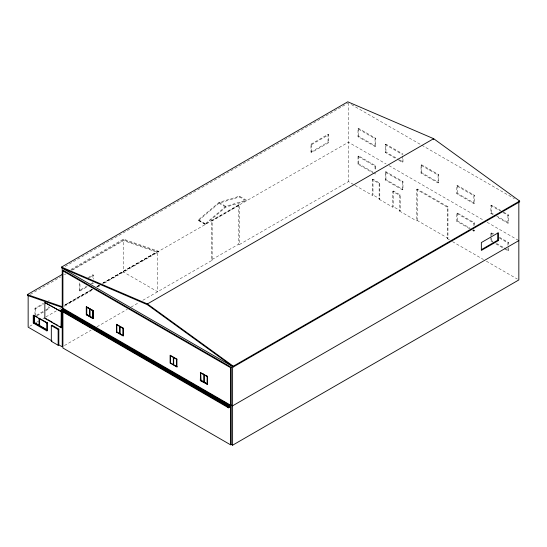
<?xml version="1.0" encoding="UTF-8"?>
<svg xmlns="http://www.w3.org/2000/svg" width="547" height="547" viewBox="0 0 547 547"><rect width="100%" height="100%" fill="white"/><g stroke="black" fill="none" stroke-linecap="round" stroke-linejoin="round"><path stroke-width="0.41" stroke-dasharray="2.73 2.05" d="M205.344 224.461L198.527 220.53L198.527 219.798L218.978 202.431L239.422 196.188L246.232 200.12L246.232 200.913L225.788 207.149L205.344 224.516L205.344 223.73L225.788 206.363L246.232 200.12M198.527 220.53L218.978 203.217L239.422 196.975L246.232 200.913M65.189 266.43L347.721 103.308M70.96 269.418L123.444 239.121L158.322 251.217L158.322 252.003L103.595 283.599M71.096 270.266L123.574 239.969L158.322 252.003M30.372 294.395L60.696 276.891M64.396 274.758L65.872 273.903M72.532 270.061L123.56 240.591L157.639 252.399L157.639 291.742L123.56 272.071L123.56 240.591M310.976 144.196L328.015 134.357L328.699 134.753L328.699 142.623L311.66 152.456L310.976 152.066L310.976 144.196L311.66 144.586L328.699 134.753M34.967 314.566L34.967 308.269L43.575 303.298M87.876 277.726L92.894 274.826L93.578 275.216L93.578 279.155M34.967 308.269L35.651 308.665L43.541 304.111M89.27 277.705L93.578 275.216M310.976 152.066L328.015 142.227L328.699 142.623M358.005 128.853L358.682 128.456L375.721 138.295L375.721 146.165L375.037 146.555L358.005 136.716L358.005 128.853L375.037 138.685L375.721 138.295M36.403 315.311L45.011 310.34M45.729 309.93L48.594 308.269L49.278 308.665L49.278 307.093M79.267 290.566L79.944 290.956L79.944 283.086L79.267 282.696L79.267 290.566L87.158 286.006M90.74 283.941L92.894 282.696M37.087 315.708L44.977 311.147M45.695 310.737L49.278 308.665M79.944 290.956L87.835 286.402M92.142 283.92L93.578 283.086M64.314 305.356L92.402 289.137M96.833 286.58L99.055 285.295M102.747 283.161L158.186 251.155M92.498 289.219L64.443 305.417L92.532 289.281M96.928 286.662L99.882 284.96M102.836 283.25L158.322 251.217M211.477 220.53L238.738 204.79L239.422 205.18L239.422 244.53L238.738 244.133L211.477 259.873L211.477 220.53L212.161 220.92L239.422 205.18M29.634 326.306L33.326 324.166M36.287 322.463L38.509 321.178M42.946 318.614L45.162 317.335M45.9 316.911L56.259 310.928M59.213 309.219L60.696 308.371M64.396 306.231L92.552 289.978M97.674 287.018L99.951 285.705M358.005 136.716L358.682 136.326L375.721 146.165M374.333 173.686L358.005 164.264L358.005 156.394L358.682 155.998L375.721 165.837L375.721 170.555M385.266 144.586L385.943 144.196L402.982 154.028L402.298 154.425L385.266 144.586L385.266 152.456L395.912 158.603M358.005 164.264L358.682 163.868L375.01 173.296M385.266 152.456L385.943 152.066L398.722 159.444M64.443 345.547L91.075 330.176M96.99 326.757L127.314 309.253M131.013 307.12L139.15 302.423M142.849 300.282L212.161 260.269L212.161 220.92M239.422 244.53L348.46 181.577L354.244 184.913M358.005 156.394L375.037 166.226L375.721 165.837M375.037 174.096L375.721 173.707M372.316 179.607L372.992 179.211L379.809 183.149L379.809 198.889L379.133 199.279L379.133 183.539L372.316 179.607L372.316 195.347L372.992 194.951L379.809 198.889M385.266 172.134L385.943 171.737L402.982 181.577L402.982 189.447L402.298 189.836L385.266 179.997L385.266 172.134L402.298 181.966L402.982 181.577M398.749 160.244L402.298 162.295L402.982 161.898L402.982 157.967M379.133 183.539L379.809 183.149M385.266 179.997L385.943 179.607L402.982 189.447M421.04 165.242L421.723 164.852L438.762 174.691L438.762 182.554L438.079 182.951L421.04 173.112L421.04 165.242L438.079 175.081L438.762 174.691M421.04 173.112L421.723 172.722L438.762 182.554M392.76 191.409L393.443 191.019L400.254 194.951L400.254 210.691L399.577 211.087L399.577 195.347L392.76 191.409L392.76 207.149L393.443 206.759L400.254 210.691M429.559 170.165L430.243 169.768M399.577 195.347L400.254 194.951M416.616 189.447L417.293 189.05L447.959 206.759L447.959 238.232L447.282 238.629L447.282 207.149L416.616 189.447L416.616 220.92L417.293 220.53L447.959 238.232M456.82 185.905L457.504 185.508L474.543 195.347L474.543 203.217L473.859 203.607L456.82 193.775L456.82 185.905L473.859 195.737L474.543 195.347M456.82 193.775L457.504 193.378L474.543 203.217M447.282 207.149L447.959 206.759M469.599 228.694L456.82 221.316L456.82 213.446L457.504 213.05L474.543 222.889L474.543 225.248M456.82 221.316L457.504 220.92L470.283 228.297M493.025 214.677L490.898 213.446L490.898 205.576L491.575 205.18L500.806 210.513M456.82 213.446L473.859 223.279L474.543 222.889M490.898 213.446L491.575 213.05L493.709 214.28M472.437 230.328L473.859 231.149L474.543 230.759L474.543 229.186M502.966 212.544L507.937 215.409L508.614 215.019L508.614 222.889L507.937 223.279L496.573 216.721M490.898 236.263L490.898 233.118L491.575 232.728L493.709 233.952M490.898 237.056L490.898 240.988L491.575 240.591L492.997 241.412M499.418 238.034L507.937 242.957L508.614 242.56L508.614 247.285M504.382 248.776L507.937 250.827L508.614 250.43L508.614 248.071M96.969 286.737L99.923 285.035M102.884 283.339L348.46 142.227L386.079 163.943M351.413 104.586L514.412 198.691M503.643 212.147L508.614 215.019M490.898 205.576L500.129 210.903M399.433 159.854L402.982 161.898M496.546 215.921L508.614 222.889M389.026 165.645L483.439 220.154M487.124 222.28L518.836 240.591M499.39 237.234L508.614 242.56M490.898 233.118L493.025 234.348M473.121 229.938L474.543 230.759M496.546 243.463L503.643 247.559M504.355 247.969L508.614 250.43M490.898 240.988L493.025 242.218M495.869 243.859L503.678 248.365M354.969 185.33L372.316 195.347M379.133 199.279L392.76 207.149M399.577 211.087L416.616 220.92M447.282 238.629L449.49 239.907M452.444 241.61L483.432 259.497M486.379 261.199L517.366 279.086M218.978 202.431L225.788 206.363M218.978 203.217L225.788 207.149M198.527 219.798L205.344 223.73M198.732 220.407L205.549 224.345M211.477 259.873L212.161 260.269M48.594 300.399L49.278 300.795M123.444 239.121L123.574 239.969M507.937 215.409L507.937 223.279M507.937 242.957L507.937 245.316M507.937 248.461L507.937 250.827M491.575 205.18L491.575 213.05M491.575 232.728L491.575 237.446M491.575 238.232L491.575 240.591M473.859 195.737L473.859 203.607M473.859 223.279L473.859 225.644M473.859 229.576L473.859 231.149M457.504 185.508L457.504 193.378M457.504 213.05L457.504 220.92M438.079 175.081L438.079 182.951M421.723 164.852L421.723 172.722M417.293 189.05L417.293 220.53M402.298 155.998L402.298 162.295M402.298 181.966L402.298 189.836M393.443 191.019L393.443 206.759M385.943 144.196L385.943 152.066M385.943 171.737L385.943 179.607M375.037 138.685L375.037 146.555M375.037 166.226L375.037 170.951M372.992 179.211L372.992 194.951M358.682 128.456L358.682 136.326M358.682 155.998L358.682 163.868M348.46 102.877L348.46 181.577M328.015 134.357L328.015 142.227M311.66 144.586L311.66 152.456M239.422 196.188L239.422 196.975M238.738 204.79L238.738 244.133M92.894 274.826L92.894 278.758M48.594 306.696L48.594 308.269M35.651 308.665L35.651 314.963"/><path stroke-width="0.82" d="M61.551 267.059L347.783 101.804L433.648 138.685L519.65 201.05L519.65 201.836L233.282 366.996L147.416 304.727L61.551 267.845L61.551 267.059L147.416 303.941L233.282 366.203L233.282 366.996M66.317 311.544L62.912 309.568L62.912 270.888L63.589 270.498L231.244 367.29L231.244 444.41L232.605 445.196L518.836 279.941L518.836 201.248M62.228 307.482L27.487 295.448L27.35 294.601L62.83 274.115M44.847 302.566L61.544 311.811L61.202 327.749L44.847 318.306L44.847 302.566L61.544 311.811M33.264 323.024L33.941 322.634L47.575 330.504L46.892 330.894L33.264 323.024L33.264 315.154L46.892 323.024L47.575 322.634M44.847 318.306L46.611 318.928M60.867 310.238L62.912 309.055L230.56 405.847L228.516 407.03L60.867 310.238L60.867 310.751L228.516 407.816L230.56 406.64M60.867 310.751L62.912 309.568L63.589 309.964L63.589 309.452L61.544 310.628L61.544 311.14M63.589 309.923L63.247 310.122L63.247 309.65L65.182 311.469L63.247 309.964L65.325 311.12M58.823 344.863L58.139 345.26L51.322 341.321L51.322 325.581L52.006 325.192L58.823 329.123L58.823 344.863L62.228 346.832L62.228 268.139L232.605 366.504L232.605 445.196M86.282 306.812L93.236 310.669L93.099 318.621L86.282 314.682L86.282 306.812L93.236 310.669M51.322 325.581L58.139 329.52L58.823 329.123M86.282 314.682L93.236 318.539M51.322 341.321L52.006 340.931L28.15 327.154L28.15 295.681M206.021 375.55L207.457 376.377L207.457 384.247L200.305 380.514L200.64 372.445L200.981 380.514M200.305 380.514L207.457 384.247M207.457 376.377L200.305 372.644M62.912 270.888L230.56 367.68L231.244 367.29M233.282 366.203L519.65 201.05M481.387 249.63L497.715 240.201L498.392 240.591L498.392 232.721L481.353 242.56L481.353 250.43L498.392 240.591M518.836 240.591L232.605 405.847L231.244 405.06M62.912 311.195L62.912 348.008L230.56 444.807L231.244 444.41M224.202 403.276L226.13 404.472L229.877 405.457L227.832 406.64L227.832 407.426M228.516 407.816L228.516 406.243L62.228 310.238C91.103 326.012 119.055 343.345 147.929 359.126C161.338 367.365 174.972 375.235 188.818 382.736C195.402 387.057 202.233 390.975 209.262 394.537C215.819 398.551 222.28 403.194 229.535 405.655M226.417 405.149L227.661 405.163M27.35 294.601L62.228 306.696M65.182 311.154L62.57 310.354M63.589 309.452C117.892 341.294 172.414 372.774 227.155 403.884L228.858 406.045M67.452 312.781L70.406 313.698M62.228 310.552C66.625 312.467 70.597 315.093 74.7 317.52M68.108 313.062L71.999 315.407L70.064 313.896M67.452 312.467L71.999 315.093M70.037 314.566L71.999 315.407M74.871 316.631L77.223 317.636M74.269 316.72L76.881 317.52L78.809 319.339L74.918 316.993M74.269 316.398L78.809 319.024M81.086 320.337L83.014 322.162L81.086 320.337L83.698 321.451L85.626 323.277M76.642 318.757L79.773 320.091L82.091 321.903M81.086 320.651L84.983 322.771M83.014 321.848L85.626 322.962M87.896 324.583L90.85 325.506L92.012 326.409M89.202 325.144L91.8 326.709M87.896 324.268L92.443 327.209M94.713 328.521L97.667 329.438M90.269 326.627L96.306 329.909M95.363 328.802L98.61 330.641M94.713 328.207L99.253 331.147M101.53 332.453L104.484 333.376M97.086 330.559L100.224 331.899L101.961 333.253M102.18 332.733L105.427 334.573M101.53 332.138L106.07 335.079M108.162 335.967L111.294 337.308M104.682 334.832L107.034 335.831L109.352 337.643M112.887 338.696L108.34 336.077L110.952 337.191L112.887 339.01M115.157 340.323L118.111 341.246L119.267 342.148M116.169 341.574L109.933 337.779M115.814 340.603L119.704 342.948L117.769 341.437M115.157 340.008L119.704 342.634M119.704 342.948L117.092 341.519M122.576 344.172L126.084 346.08M121.974 343.947L126.514 346.566M118.316 342.695L120.668 343.701L122.986 345.513M130.077 349.198L128.791 347.878L131.738 348.795M125.133 346.634L130.377 349.581M128.791 348.193L132.689 350.312M128.791 347.878L133.331 350.818M135.601 351.817L137.536 353.636L135.601 351.817L138.555 353.047L140.292 354.401M131.164 350.23L137.194 353.519M135.601 352.131L140.148 354.75L138.213 353.246M137.536 353.321L140.148 354.435M145.372 356.979L141.454 354.996M137.974 354.169L141.112 355.509L142.849 356.863M143.075 356.343L146.958 358.688L145.03 357.177M142.418 356.063L146.958 358.374M145.003 357.847L146.958 358.688M149.837 359.912L153.345 361.82M149.235 360.001L151.847 360.801L153.775 362.62M144.791 358.1L150.822 361.389M149.885 360.275L153.133 362.121M149.235 359.68L153.775 362.305M158.664 365.047L160.592 366.558L156.045 363.618L160.162 365.758M151.608 362.039L154.739 363.372L156.483 364.733M156.045 363.618L160.592 366.244M162.862 367.55L164.797 369.375L162.862 367.55L165.816 368.787L167.553 370.141M163.874 369.122L157.639 365.321M162.862 367.864L167.409 370.49L165.474 368.979M164.797 369.061L167.409 370.175M165.447 369.656L167.409 370.49M171.067 372.049L172.633 372.719M169.679 371.803L172.291 372.603L174.22 374.428L170.329 372.083M171.266 373.191L164.456 369.259M169.679 371.488L174.22 374.107M176.496 375.734L179.45 376.657M172.052 373.84L175.19 375.18L176.927 376.534M177.146 376.015L180.394 377.854M176.496 375.42L181.036 378.36M183.307 379.358L185.242 381.177L183.307 379.358L185.918 380.473L187.853 382.291M178.869 377.779L182.001 379.112L184.318 380.924M183.307 379.673L185.918 380.473M185.242 380.862L187.853 381.977M190.124 383.604L193.077 384.52L194.233 385.43M186.465 382.045L188.818 383.05L191.135 384.856M191.429 384.165L194.021 385.724M190.124 383.29L194.67 386.23M194.014 385.95L192.052 384.801M196.941 387.543L199.552 388.343L201.481 390.161M192.496 385.649L195.635 386.982L197.952 388.794M197.59 387.816L200.838 389.662M196.941 387.228L201.481 389.847M203.757 391.474L206.704 392.076M199.313 389.58L202.445 390.92L204.188 392.274M204.407 391.755L207.655 393.594M203.757 391.16L208.298 394.1M210.568 395.098L212.503 396.917L210.568 395.098L213.521 396.014M206.91 393.847L209.262 394.852L211.58 396.664M210.568 395.413L215.115 398.031L213.18 396.527M212.503 396.602L215.115 397.717M213.152 397.197L215.115 398.031M218.773 399.59L220.338 400.26M217.385 399.344L219.997 400.144L221.925 401.97L218.034 399.625M213.727 397.785L216.079 398.79L218.397 400.595M217.385 399.03L221.925 401.655M224.202 402.961L227.155 403.884M220.544 401.717L224.632 404.083M224.851 403.556L226.814 404.397L227.661 405.477M203.142 373.888L204.578 374.716M200.981 372.992L207.115 376.534L207.115 384.445M86.761 307.284L92.894 310.826L92.894 317.951M116.819 324.795L122.952 328.337L122.952 335.461M170.452 355.762L176.585 359.304L176.585 366.422M200.981 380.117L207.457 383.857M86.761 314.409L93.578 318.34M116.819 331.92L123.294 335.653M170.452 362.88L177.269 366.818M48.033 319.749L52.3 322.21M53.722 323.031L55.144 323.858M56.567 324.679L57.989 325.499M59.411 326.32L60.833 327.14M37.681 317.315L34.283 315.352L34.283 322.436L39.035 325.178L39.035 318.094M62.912 308.269L230.56 405.163M68.361 312.727L73.134 315.489M75.178 316.672L77.223 317.855L77.223 317.322M81.988 320.617L86.077 322.983M89.489 324.959L90.85 325.745L90.85 325.192M96.306 328.904L97.667 329.691L97.667 329.123M101.756 332.063L104.484 333.636L104.484 333.061M109.933 336.795L111.294 337.588L111.294 336.993M116.067 340.343L118.111 341.533L118.111 340.925M121.516 343.502L124.928 345.478L124.928 344.863M129.16 347.926L131.738 349.424M135.793 351.769L140.217 354.326M142.425 355.605L146.808 358.141M148.777 359.29L153.263 361.882M157.57 364.377L161.044 366.387M163.088 367.57L167.608 370.189M171.197 372.268L172.633 373.095L172.633 372.404M177.406 375.857L179.806 377.252M184.824 380.158L186.26 380.992L186.26 380.274M191.717 384.144L193.433 385.143M198.458 388.049L199.894 388.883L199.894 388.144M205.344 392.035L206.704 392.828M218.294 399.536L222.54 401.997M224.742 403.269L229.145 405.819M65.866 312.063L67.343 312.918M68.819 313.773L70.296 314.628M75.465 317.616L76.942 318.47M79.896 320.18L81.373 321.034M82.85 321.889L85.065 323.174M88.019 324.884L82.672 322.039M89.496 325.738L93.927 328.303M96.142 329.581L100.573 332.145M102.788 333.431L104.265 334.279M105.742 335.133L110.918 338.128M112.395 338.983L114.61 340.261M116.087 341.116L117.564 341.971M119.041 342.825L121.256 344.111M122.733 344.966L124.21 345.82M125.687 346.675L127.902 347.954M129.379 348.808L130.856 349.663M133.071 350.942L135.287 352.227M136.764 353.082L141.933 356.07M143.41 356.924L145.625 358.21M147.102 359.064L148.579 359.919M150.056 360.774L152.271 362.052M153.748 362.907L155.225 363.762M157.44 365.047L162.616 368.035M164.093 368.89L166.309 370.169M170.739 372.733L172.955 374.018M174.431 374.873L175.908 375.727M177.385 376.582L179.601 377.861M191.416 384.698L192.893 385.553M198.062 388.541L199.539 389.396M215.053 398.373L216.53 399.221M219.484 400.93L223.176 403.071M230.56 407.344L226.13 404.472M62.228 310.751L63.705 311.605M65.92 312.891L67.404 313.746M72.573 316.74L74.05 317.595M79.226 320.59L80.703 321.445M82.918 322.73L84.402 323.585M106.569 336.426L108.046 337.28M218.027 399.85L219.313 400.541M208.298 393.785L206.369 392.589M197.583 388.042L198.869 388.732M194.67 385.915L192.735 384.719M181.036 378.045L179.108 376.849M177.139 376.24L178.425 376.931M170.322 372.302L171.608 372.992M149.878 360.5L151.163 361.191M143.061 356.569L144.346 357.259M133.331 350.504L131.403 349.307M121.974 344.261L123.902 345.451M108.34 336.391L110.275 337.581M106.07 334.764L104.142 333.567M102.173 332.959L103.458 333.649M99.253 330.826L97.325 329.636M95.356 329.02L96.641 329.711M92.443 326.894L90.508 325.697M84.033 321.568L85.195 322.477M88.908 325.841L86.59 323.715M74.912 317.219L76.197 317.91M68.095 313.287L69.38 313.978M228.516 406.243L226.814 404.397M497.715 233.118L497.715 240.201M433.648 139.471L433.648 138.685L147.416 303.941L147.416 304.727M230.56 367.68L230.56 444.807M220.338 399.946L220.338 400.719M204.222 374.866L204.222 381.984M203.881 374.668L203.881 381.792M200.64 372.445L200.64 380.315M193.077 384.206L193.077 384.938M179.45 376.343L179.45 377.04M173.686 357.629L173.686 364.753M173.344 357.43L173.344 364.555M170.452 355.406L170.452 363.276M165.816 368.473L165.816 369.15M158.999 364.534L158.999 365.205M152.189 360.603L152.189 361.259M145.372 356.665L145.372 357.314M138.555 352.733L138.555 353.369M120.053 326.662L120.053 333.786M119.711 326.47L119.711 333.588M116.819 324.439L116.819 332.309M93.099 310.751L93.099 318.621M90.002 309.158L90.002 316.275M89.66 308.959L89.66 316.077M86.761 306.935L86.761 314.798M86.419 306.737L86.419 314.607M84.033 321.253L84.033 321.8M70.406 313.383L70.406 313.91M61.202 312.009L61.202 327.749M58.139 329.52L58.139 345.26M46.892 323.024L46.892 330.894M33.941 315.551L33.941 322.634M123.294 328.179L116.477 324.248L116.477 332.111L123.294 336.049L123.294 328.179M176.927 359.147L170.11 355.208L170.11 363.078L176.927 367.016L176.927 359.147M47.233 322.826L39.63 318.436L39.63 325.52L47.233 329.909L47.233 322.826"/></g></svg>
